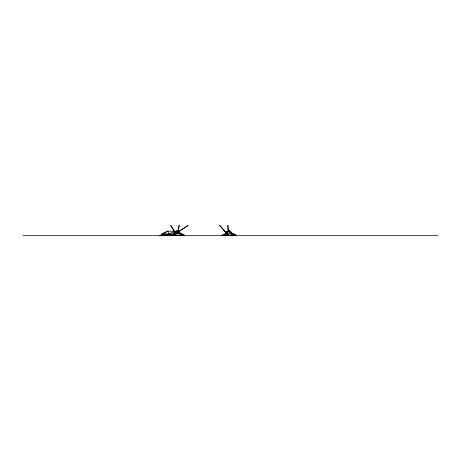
<?xml version="1.0" encoding="UTF-8"?>
<svg xmlns="http://www.w3.org/2000/svg" width="461" height="461" viewBox="0 0 461 461"><rect width="100%" height="100%" fill="white"/><g stroke="black" fill="none" stroke-linecap="round" stroke-linejoin="round"><path stroke-width="0.69" d="M229.463 233.739L229.63 230.834L227.607 231.082L225.037 233.739L232.909 233.739L229.63 230.834L226.397 233.739L227.607 231.082L225.291 233.739M176.402 233.739L176.799 231.082L177.785 230.834L180.77 233.739L176.897 233.739M175.532 234.009L174.079 234.009L175.48 234.442L174.973 234.442L174.719 235.364L175.48 234.442L174.8 234.009M228.178 234.442L227.913 235.364L227.717 234.442L227.083 234.009L228.178 234.442L226.322 234.009L227.746 234.009M171.924 234.684L171.613 235.611L173.371 234.557L171.607 235.611L171.452 234.684L173.025 234.447M169.879 234.257L167.245 234.684L166.905 235.611L169.948 234.678L166.911 235.611L167.787 234.684L170.76 234.257M173.664 233.986L174.852 231.33L177.635 233.986L161.73 233.986L167.925 231.082L174.852 231.33L176.989 233.986M173.134 233.986L174.852 231.33L174.95 233.986M175.774 232.678L176.799 231.082L180.77 233.739M225.625 233.739L227.607 231.082L225.412 233.739M175.906 232.148L176.799 231.082L179.963 233.739M175.975 231.969L176.799 231.082L179.594 233.739M175.474 232.413L176.799 231.082L179.415 233.739M175.906 231.969L176.799 231.082L177.894 233.739M224.87 234.442L225.458 234.009L223.355 235.364L224.87 234.442L224.928 234.009L226.115 234.009M162.618 233.986L167.925 231.082L168.743 233.986L174.852 231.33M181.565 234.009L184.734 235.364L170.265 235.364L174.2 234.223L172.558 234.442M170.265 235.364L174.137 234.2M178.413 235.611L159.708 235.611L162.658 234.684L167.003 234.257M159.708 235.611L162.658 234.684L166.11 234.257L162.658 234.684L165.724 234.257L159.708 235.611L162.704 234.684M221.787 235.364L225.354 234.315L221.787 235.364L236.493 235.364L231.987 234.43L236.493 235.364M170.374 234.257L167.245 234.684M181.617 234.442L183.224 235.364L181.404 234.009L182.112 234.442L182.02 234.009L180.389 234.009M232.534 234.009L233.998 234.009L236.118 235.364L233.462 234.009M183.017 234.442L181.236 234.009L184.734 235.364M232.961 234.442L230.967 234.2L235.317 235.364L230.967 234.2M234.614 234.442L234.107 234.442L233.998 234.009M23.05 235.692L437.95 235.692M174.079 234.009L174.973 234.442M232.384 233.739L229.63 230.834L231.445 233.739M177.785 230.834L180.326 233.739M175.18 232.338L170.679 225.308L174.575 231.877M228.402 230.955L227.849 225.308L228.126 230.846M179.156 225.308L178.004 233.07L177.652 232.926L179.156 225.308M226.195 232.926L219.661 225.308L226.195 232.926M188.025 225.556L175.935 233.318L188.025 225.556M174.448 234.43L171.135 235.364L174.448 234.43M179.997 234.355L184.267 235.364L179.997 234.355"/></g></svg>
